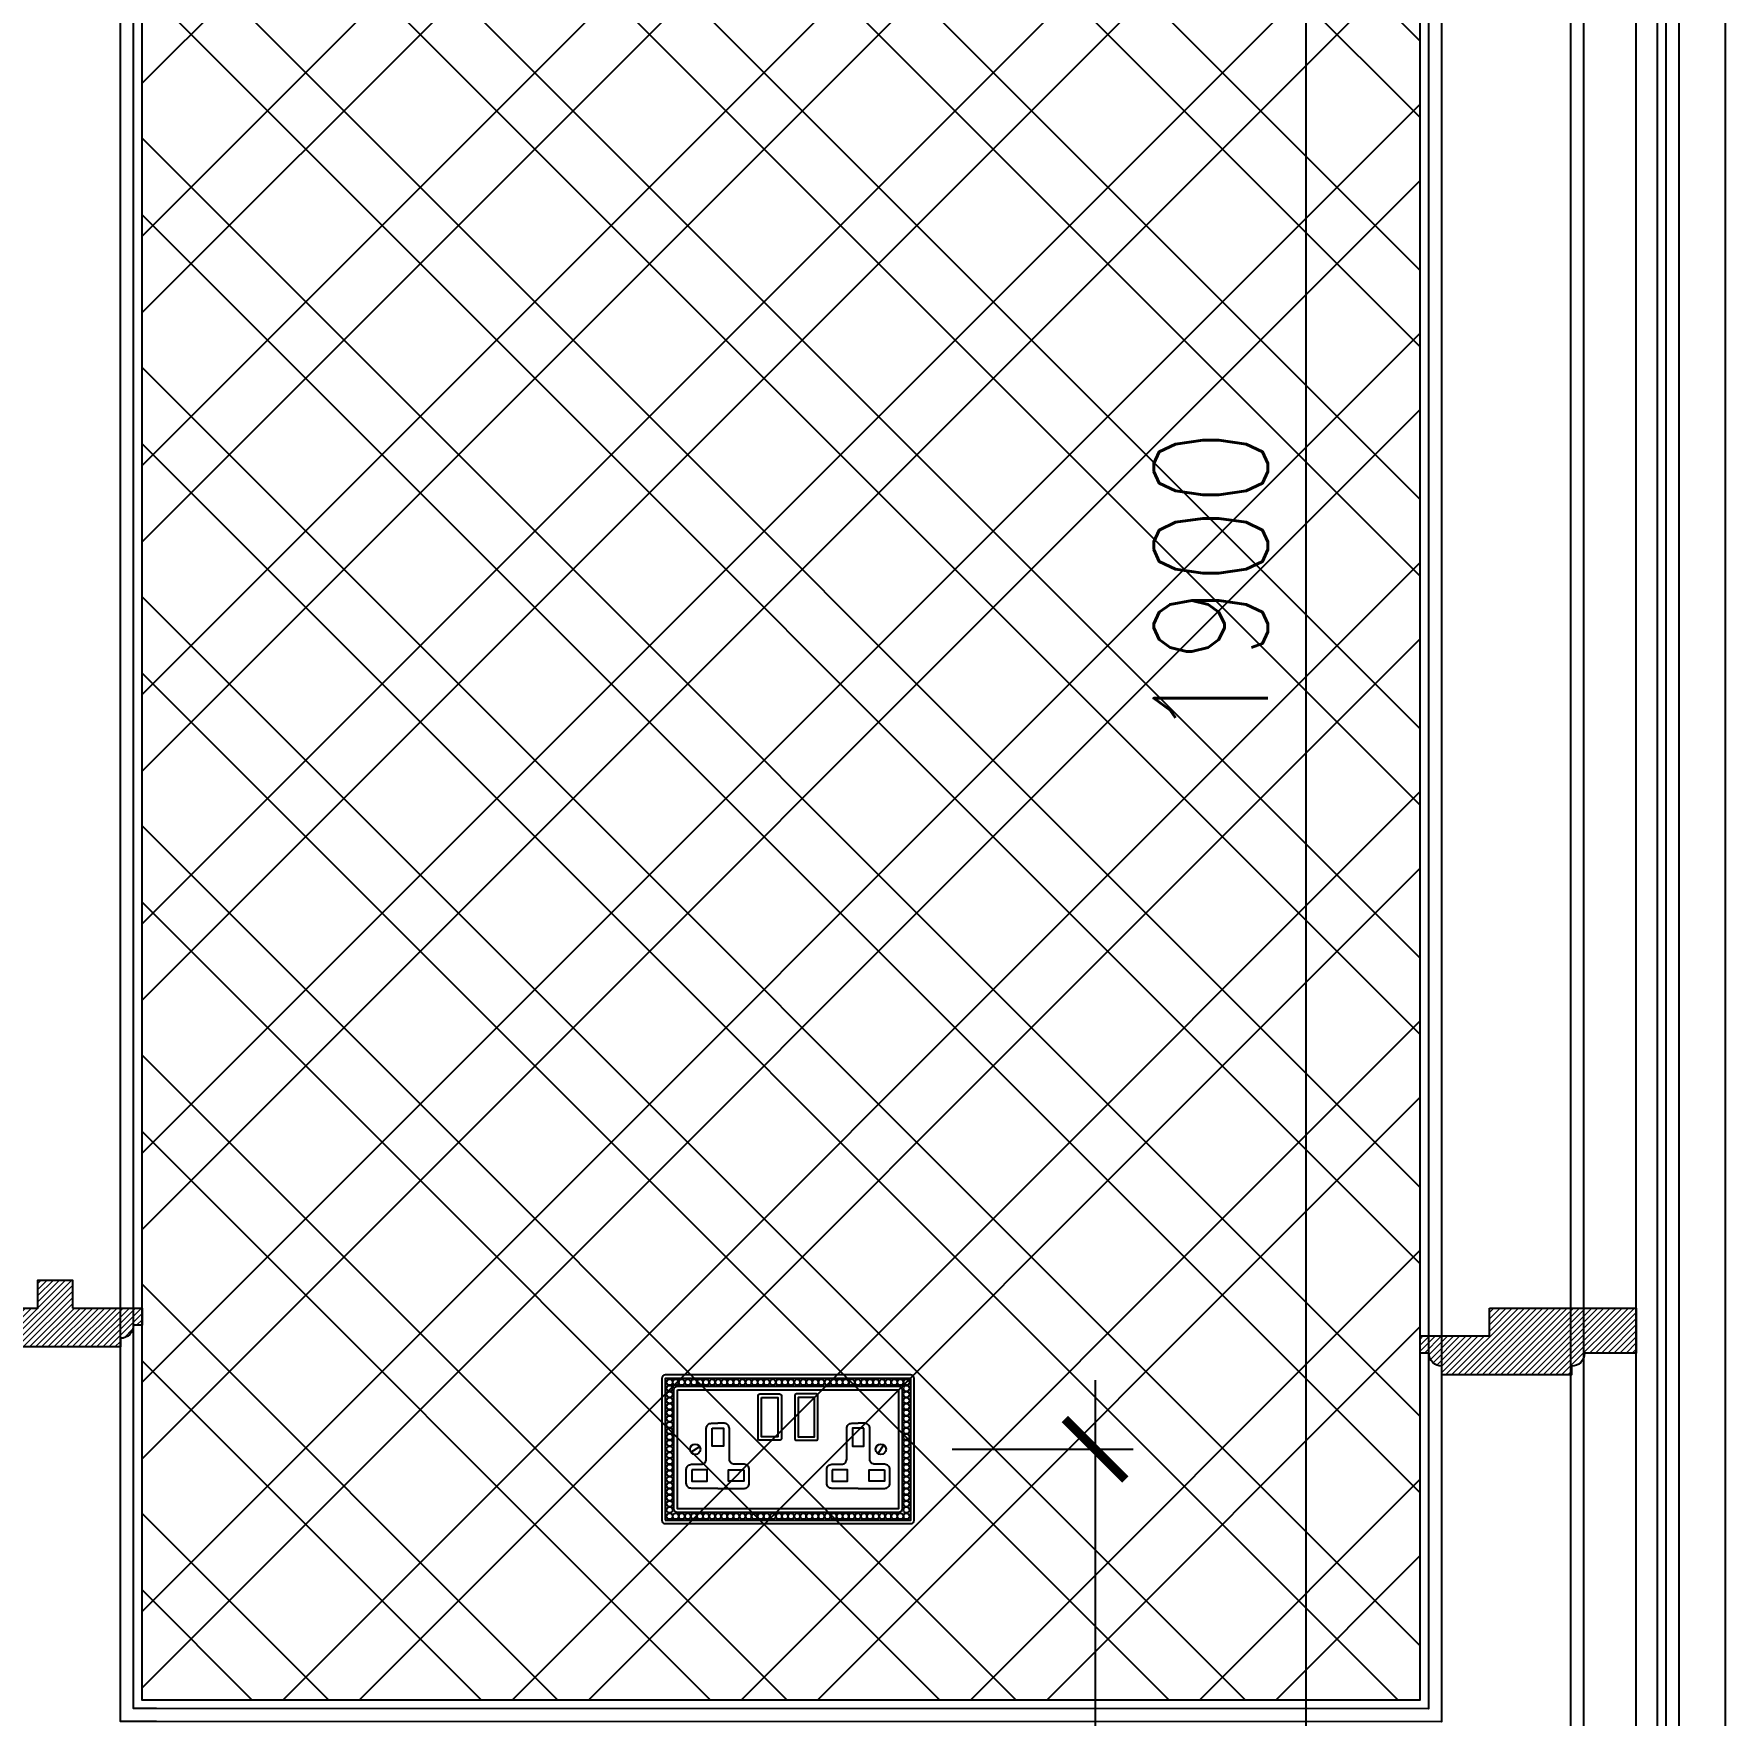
# Model space of a CAD drawing. Header units: inches. Extents: x -12478 to 399182, y -23212 to 525552.
# Drawn here: x 48327 to 49305, y 19158 to 20131 of the extents above; entities that cross this region are included whole.
import ezdxf

# ---------------------------------------------------------------- set-up
doc = ezdxf.new("R2010")
doc.units = ezdxf.units.IN
doc.header["$LTSCALE"] = 1000
doc.header["$MEASUREMENT"] = 0
doc.linetypes.add('HIDDEN2', pattern=[0.1875, 0.125, -0.0625])
doc.layers.add('A-DIM', color=9, linetype='Continuous')
doc.layers.add('Layer7', color=8, linetype='Continuous')
doc.layers.add('ID-NOTES', color=3, linetype='Continuous', lineweight=0)
doc.layers.add('Wood treillis', color=111, linetype='Continuous', lineweight=0)
doc.layers.add('Stone-GRG', color=7, linetype='Continuous', lineweight=0, true_color=0xfff2cc)
doc.styles.add('ST9', font='romans.shx', dxfattribs={"width": 0.8})
doc.styles.add('ZZ-Dim All', font='romans.shx', dxfattribs={"width": 0.8})
doc.dimstyles.new('DIM 0200', dxfattribs={"dimscale": 200, "dimtxt": 1, "dimasz": 0.8, "dimexe": 0.5, "dimexo": 1, "dimgap": 0.4, "dimtad": 1, "dimdec": 0, "dimrnd": 10, "dimdsep": 46, "dimtxsty": 'ZZ-Dim All', "dimblk1": 'ARCHTICK', "dimblk2": 'ARCHTICK', "dimsah": 1, "dimcen": 1, "dimdle": 0.5, "dimclrd": 256, "dimclre": 256, "dimclrt": 256, "dimadec": 0, "dimazin": 2, "dimtfac": 1, "dimtdec": 0, "dimtix": 1, "dimtmove": 2, "dimatfit": 2, "dimfxl": 1, "dimfxlon": 1, "dimtolj": 1, "dimtzin": 0, "dimlwd": -1, "dimlwe": -1, "dimarcsym": 0})
doc.dimstyles.new('DIM-100', dxfattribs={"dimscale": 50, "dimtxt": 1.25, "dimasz": 1, "dimexe": 1, "dimexo": 1, "dimgap": 0.6, "dimtad": 1, "dimdec": 0, "dimrnd": 5, "dimdsep": 46, "dimtxsty": 'ZZ-Dim All', "dimblk1": 'ARCHTICK', "dimblk2": 'ARCHTICK', "dimsah": 1, "dimcen": 1, "dimdle": 1, "dimclrd": 256, "dimclre": 8, "dimclrt": 256, "dimazin": 2, "dimtfac": 1, "dimtdec": 0, "dimtix": 1, "dimtmove": 2, "dimatfit": 2, "dimfxl": 0.1, "dimtolj": 1, "dimtzin": 0, "dimlwd": -1, "dimlwe": -1, "dimarcsym": 0})
doc.dimstyles.new('DIM-20', dxfattribs={"dimscale": 1000, "dimtxt": 0.044, "dimasz": 0.035, "dimexe": 0.022, "dimexo": 0.022, "dimgap": 0.022, "dimtad": 1, "dimdec": 0, "dimzin": 0, "dimdsep": 46, "dimtxsty": 'ST9', "dimblk1": 'ARCHTICK', "dimblk2": 'ARCHTICK', "dimsah": 1, "dimcen": 0.088, "dimdle": 0.04, "dimclrd": 256, "dimclre": 256, "dimclrt": 3, "dimadec": 0, "dimazin": 0, "dimtfac": 1, "dimtdec": 0, "dimtix": 1, "dimtofl": 0, "dimtmove": 1, "dimatfit": 3, "dimldrblk": 'CLOSED', "dimfxl": 1, "dimtolj": 1, "dimtzin": 0, "dimarcsym": 0})

# ---------------------------------------------------------------- blocks, each defined once
blk = doc.blocks.new('_ARCHTICK')
at = {"color": 0, "linetype": 'ByBlock', "const_width": 0.15}
blk.add_lwpolyline([(-0.5, -0.5), (0.5, 0.5)], dxfattribs=at)
blk = doc.blocks.new('*D354')
at = {"layer": 'A-DIM', "color": 8, "linetype": 'HIDDEN2', "transparency": 16777216}
for p, q in [((49505.04, 19172.05), (49505.04, 18025.8)), ((44992.75, 18992.05), (44992.75, 18025.8))]:
    blk.add_line(p, q, dxfattribs=at)
at = {"layer": 'A-DIM', "transparency": 16777216}
blk.add_line((44942.75, 18075.8), (49555.04, 18075.8), dxfattribs=at)
at = {"layer": 'Defpoints', "color": 0, "transparency": 16777216}
for p in [(49505.04, 19222.05, 0.01), (44992.75, 19042.05, 0), (49505.04, 18075.8)]:
    blk.add_point(p, dxfattribs=at)
at = {"layer": 'A-DIM', "transparency": 16777216, "xscale": 50, "yscale": 50, "zscale": 50, "rotation": 180}
blk.add_blockref('_ARCHTICK', (44992.75, 18075.8), dxfattribs=at)
at = {"layer": 'A-DIM', "transparency": 16777216, "xscale": 50, "yscale": 50, "zscale": 50}
blk.add_blockref('_ARCHTICK', (49505.04, 18075.8), dxfattribs=at)
at = {"layer": 'A-DIM', "color": 3, "transparency": 16777216, "insert": (47248.89, 18135.8), "char_height": 60, "attachment_point": 5, "style": 'ZZ-Dim All'}
blk.add_mtext('\\A1;4510', dxfattribs=at)
blk = doc.blocks.new('Wandsworth double socket')
at = {"layer": 'Layer7', "color": 1}
for p, q in [((4826.79, 1707.74), (4831.85, 1710.98)), ((4938.23, 1711.79), (4934.99, 1706.74))]:
    blk.add_line(p, q, dxfattribs=at)
for points in [[(4811.96, 1666.36), (4953.96, 1666.36, 0.414214), (4955.96, 1668.36), (4955.96, 1750.36, 0.414214), (4953.96, 1752.36), (4811.96, 1752.36, 0.414214), (4809.96, 1750.36), (4809.96, 1668.36, 0.414214)], [(4818.96, 1745.86), (4946.96, 1745.86, -0.414214), (4948.96, 1743.86), (4948.96, 1674.86, -0.414214), (4946.96, 1672.86), (4818.96, 1672.86, -0.414214), (4816.96, 1674.86), (4816.96, 1743.86, -0.414214)], [(4866.66, 1741.42), (4878.09, 1741.42, -0.414214), (4879.09, 1740.42), (4879.09, 1715.61, -0.414214), (4878.09, 1714.61), (4866.66, 1714.61, -0.414214), (4865.66, 1715.61), (4865.66, 1740.42, -0.414214)], [(4899.25, 1741.42), (4887.82, 1741.42, 0.414214), (4886.82, 1740.42), (4886.82, 1715.61, 0.414214), (4887.82, 1714.61), (4899.25, 1714.61, 0.414214), (4900.25, 1715.61), (4900.25, 1740.42, 0.414214)]]:
    blk.add_lwpolyline(points, format="xyb", close=True, dxfattribs=at)
for points in [[(4811.96, 1668.36), (4953.96, 1668.36), (4953.96, 1750.36), (4811.96, 1750.36)], [(4818.96, 1743.86), (4946.96, 1743.86), (4946.96, 1674.86), (4818.96, 1674.86)], [(4867.66, 1739.42), (4877.09, 1739.42), (4877.09, 1716.61), (4867.66, 1716.61)], [(4898.26, 1739.42), (4888.82, 1739.42), (4888.82, 1716.61), (4898.26, 1716.61)], [(4839.05, 1721.68), (4845.59, 1721.68), (4845.59, 1711.23), (4839.05, 1711.23)], [(4926.86, 1721.68), (4920.32, 1721.68), (4920.32, 1711.23), (4926.86, 1711.23)], [(4827.22, 1697.56), (4827.22, 1691.02), (4836.09, 1691.02), (4836.09, 1697.56)], [(4857.43, 1697.56), (4857.43, 1691.02), (4848.56, 1691.02), (4848.56, 1697.56)], [(4908.49, 1697.56), (4908.49, 1691.02), (4917.35, 1691.02), (4917.35, 1697.56)], [(4938.69, 1697.56), (4938.69, 1691.02), (4929.82, 1691.02), (4929.82, 1697.56)]]:
    blk.add_lwpolyline(points, close=True, dxfattribs=at)
for points in [[(4842.32, 1686.74), (4827.08, 1686.74, -0.414214), (4824.08, 1689.74), (4824.08, 1697.71, -0.414214), (4827.08, 1700.71), (4832.64, 1700.71, 0.414214), (4835.64, 1703.71), (4835.64, 1721.43, -0.414214), (4838.64, 1724.43), (4842.32, 1724.43)], [(4842.32, 1686.74), (4857.57, 1686.74, 0.414214), (4860.57, 1689.74), (4860.57, 1697.71, 0.414214), (4857.57, 1700.71), (4852.01, 1700.71, -0.414214), (4849.01, 1703.71), (4849.01, 1721.43, 0.414214), (4846.01, 1724.43), (4842.32, 1724.43)], [(4923.59, 1686.74), (4908.35, 1686.74, -0.414214), (4905.35, 1689.74), (4905.35, 1697.71, -0.414214), (4908.35, 1700.71), (4913.9, 1700.71, 0.414214), (4916.9, 1703.71), (4916.9, 1721.43, -0.414214), (4919.9, 1724.43), (4923.59, 1724.43)], [(4923.59, 1686.74), (4938.83, 1686.74, 0.414214), (4941.83, 1689.74), (4941.83, 1697.71, 0.414214), (4938.83, 1700.71), (4933.27, 1700.71, -0.414214), (4930.27, 1703.71), (4930.27, 1721.43, 0.414214), (4927.27, 1724.43), (4923.59, 1724.43)]]:
    blk.add_lwpolyline(points, format="xyb", dxfattribs=at)
for centre, radius in [((4814.46, 1748.11), 1.74), ((4814.46, 1744.6), 1.74), ((4814.46, 1741.09), 1.74), ((4817.97, 1748.11), 1.74), ((4821.48, 1748.11), 1.74), ((4824.99, 1748.11), 1.74), ((4828.51, 1748.11), 1.74), ((4832.02, 1748.11), 1.74), ((4835.53, 1748.11), 1.74), ((4839.05, 1748.11), 1.74), ((4842.56, 1748.11), 1.74), ((4846.07, 1748.11), 1.74), ((4849.58, 1748.11), 1.74), ((4853.1, 1748.11), 1.74), ((4856.61, 1748.11), 1.74), ((4860.12, 1748.11), 1.74), ((4863.64, 1748.11), 1.74), ((4867.15, 1748.11), 1.74), ((4870.66, 1748.11), 1.74), ((4874.17, 1748.11), 1.74), ((4877.69, 1748.11), 1.74), ((4881.2, 1748.11), 1.74), ((4884.71, 1748.11), 1.74), ((4888.23, 1748.11), 1.74), ((4891.74, 1748.11), 1.74), ((4895.25, 1748.11), 1.74), ((4898.76, 1748.11), 1.74), ((4902.28, 1748.11), 1.74), ((4905.79, 1748.11), 1.74), ((4909.3, 1748.11), 1.74), ((4912.81, 1748.11), 1.74), ((4916.33, 1748.11), 1.74), ((4919.84, 1748.11), 1.74), ((4923.35, 1748.11), 1.74), ((4926.87, 1748.11), 1.74), ((4930.38, 1748.11), 1.74), ((4933.89, 1748.11), 1.74), ((4937.4, 1748.11), 1.74), ((4940.92, 1748.11), 1.74), ((4944.43, 1748.11), 1.74), ((4947.94, 1748.11), 1.74), ((4951.46, 1748.11), 1.74), ((4951.46, 1744.6), 1.74), ((4951.46, 1741.09), 1.74), ((4814.46, 1737.57), 1.74), ((4814.46, 1734.06), 1.74), ((4814.46, 1730.55), 1.74), ((4951.46, 1737.57), 1.74), ((4951.46, 1734.06), 1.74), ((4951.46, 1730.55), 1.74), ((4814.46, 1727.04), 1.74), ((4814.46, 1723.52), 1.74), ((4951.46, 1727.04), 1.74), ((4951.46, 1723.52), 1.74), ((4814.46, 1720.01), 1.74), ((4814.46, 1716.5), 1.74), ((4814.46, 1712.98), 1.74), ((4829.26, 1709.36), 3), ((4936.65, 1709.36), 3), ((4951.46, 1720.01), 1.74), ((4951.46, 1716.5), 1.74), ((4951.46, 1712.98), 1.74), ((4814.46, 1709.47), 1.74), ((4814.46, 1705.96), 1.74), ((4814.46, 1702.45), 1.74), ((4951.46, 1709.47), 1.74), ((4951.46, 1705.96), 1.74), ((4951.46, 1702.45), 1.74), ((4814.46, 1698.93), 1.74), ((4814.46, 1695.42), 1.74), ((4814.46, 1691.91), 1.74), ((4951.46, 1698.93), 1.74), ((4951.46, 1695.42), 1.74), ((4951.46, 1691.91), 1.74), ((4814.46, 1688.39), 1.74), ((4814.46, 1684.88), 1.74), ((4814.46, 1681.37), 1.74), ((4951.46, 1688.39), 1.74), ((4951.46, 1684.88), 1.74), ((4951.46, 1681.37), 1.74), ((4814.46, 1677.86), 1.74), ((4814.46, 1674.34), 1.74), ((4951.46, 1677.86), 1.74), ((4951.46, 1674.34), 1.74), ((4814.46, 1670.61), 1.74), ((4817.97, 1670.61), 1.74), ((4821.48, 1670.61), 1.74), ((4824.99, 1670.61), 1.74), ((4828.51, 1670.61), 1.74), ((4832.02, 1670.61), 1.74), ((4835.53, 1670.61), 1.74), ((4839.05, 1670.61), 1.74), ((4842.56, 1670.61), 1.74), ((4846.07, 1670.61), 1.74), ((4849.58, 1670.61), 1.74), ((4853.1, 1670.61), 1.74), ((4856.61, 1670.61), 1.74), ((4860.12, 1670.61), 1.74), ((4863.64, 1670.61), 1.74), ((4867.15, 1670.61), 1.74), ((4870.66, 1670.61), 1.74), ((4874.17, 1670.61), 1.74), ((4877.69, 1670.61), 1.74), ((4881.2, 1670.61), 1.74), ((4884.71, 1670.61), 1.74), ((4888.23, 1670.61), 1.74), ((4891.74, 1670.61), 1.74), ((4895.25, 1670.61), 1.74), ((4898.76, 1670.61), 1.74), ((4902.28, 1670.61), 1.74), ((4905.79, 1670.61), 1.74), ((4909.3, 1670.61), 1.74), ((4912.81, 1670.61), 1.74), ((4916.33, 1670.61), 1.74), ((4919.84, 1670.61), 1.74), ((4923.35, 1670.61), 1.74), ((4926.87, 1670.61), 1.74), ((4930.38, 1670.61), 1.74), ((4933.89, 1670.61), 1.74), ((4937.4, 1670.61), 1.74), ((4940.92, 1670.61), 1.74), ((4944.43, 1670.61), 1.74), ((4947.94, 1670.61), 1.74), ((4951.46, 1670.61), 1.74)]:
    blk.add_circle(centre, radius, dxfattribs=at)
blk = doc.blocks.new('*D369')
at = {"layer": 'A-DIM', "lineweight": -2, "transparency": 16777216}
for p, q in [((48940.54, 19352.05), (48940.54, 18822.05)), ((48857.88, 19312.05), (48962.54, 19312.05)), ((48866.67, 18862.05), (48962.54, 18862.05))]:
    blk.add_line(p, q, dxfattribs=at)
at = {"layer": 'Defpoints', "color": 0, "transparency": 16777216}
for p in [(48835.88, 19312.05, 0.01), (48844.67, 18862.05, 0), (48940.54, 18862.05)]:
    blk.add_point(p, dxfattribs=at)
at = {"layer": 'A-DIM', "lineweight": -2, "transparency": 16777216, "xscale": 35, "yscale": 35, "zscale": 35}
for p, rotation in [((48940.54, 19312.05), 90), ((48940.54, 18862.05), 270)]:
    blk.add_blockref('_ARCHTICK', p, dxfattribs=dict(at, rotation=rotation))
at = {"layer": 'A-DIM', "color": 3, "transparency": 16777216, "insert": (48885.54, 19087.05), "char_height": 66, "attachment_point": 5, "rotation": 90, "style": 'ST9'}
blk.add_mtext('\\A1;450', dxfattribs=at)
blk = doc.blocks.new('_CLOSED')
at = {"color": 0, "linetype": 'ByBlock'}
for p, q in [((-1, 0.167), (0, 0)), ((-1, 0.167), (-1, -0.167)), ((0, 0), (-1, -0.167)), ((0, 0), (-1, 0))]:
    blk.add_line(p, q, dxfattribs=at)
blk = doc.blocks.new('*D370')
at = {"layer": 'A-DIM', "lineweight": -2, "transparency": 16777216}
for p, q in [((49062.49, 20802.05), (49062.49, 18822.05)), ((48784.92, 20762.05), (49084.49, 20762.05)), ((49010.54, 18862.05), (49084.49, 18862.05))]:
    blk.add_line(p, q, dxfattribs=at)
at = {"layer": 'Defpoints', "color": 0, "transparency": 16777216}
for p in [(48762.92, 20762.05), (48988.54, 18862.05, 0), (49062.49, 18862.05)]:
    blk.add_point(p, dxfattribs=at)
at = {"layer": 'A-DIM', "lineweight": -2, "transparency": 16777216, "xscale": 35, "yscale": 35, "zscale": 35}
for p, rotation in [((49062.49, 20762.05), 90), ((49062.49, 18862.05), 270)]:
    blk.add_blockref('_ARCHTICK', p, dxfattribs=dict(at, rotation=rotation))
at = {"layer": 'A-DIM', "color": 3, "transparency": 16777216, "insert": (49007.49, 19812.05), "char_height": 66, "attachment_point": 5, "rotation": 90, "style": 'ST9'}
blk.add_mtext('\\A1;1900', dxfattribs=at)

msp = doc.modelspace()

# ---------------------------------------------------------------- hatches: boundary and pattern name
at = {"layer": 'Stone-GRG', "lineweight": 0}
h = msp.add_hatch(dxfattribs=at)
h.set_pattern_fill('ANSI31', color=253, scale=20)
h.set_pattern_definition([(45, (43920.0937, -2240.099), (-1.76776695, 1.76776695), [])])
edge = h.paths.add_edge_path()
edge.add_line((48348.96, 19393.78), (48389.24, 19393.78))
edge.add_line((48389.24, 19393.78), (48389.24, 19383.78))
edge.add_line((48389.24, 19383.78), (48389.24, 19383.78))
edge.add_line((48389.24, 19383.78), (48384.24, 19383.78))
edge.add_arc((48376.74, 19383.78), 7.5, -90, 0, ccw=False)
edge.add_line((48376.74, 19376.28), (48376.74, 19371.28))
edge.add_line((48376.74, 19371.28), (48301.46, 19371.28))
edge.add_line((48301.46, 19371.28), (48301.46, 19376.28))
edge.add_arc((48301.46, 19383.78), 7.5, 180, 270, ccw=False)
edge.add_line((48293.96, 19383.78), (48288.96, 19383.78))
edge.add_line((48288.96, 19383.78), (48288.96, 19393.78))
edge.add_line((48288.96, 19393.78), (48328.96, 19393.78))
edge.add_line((48328.96, 19393.78), (48328.96, 19409.88))
edge.add_line((48328.96, 19409.88), (48348.96, 19409.88))
edge.add_line((48348.96, 19409.88), (48348.96, 19393.78))
h = msp.add_hatch(dxfattribs=at)
h.set_pattern_fill('ANSI31', color=253, scale=20)
h.set_pattern_definition([(45, (-51475.1807, -12178.9953), (-1.767766953, 1.767766953), [])])
edge = h.paths.add_edge_path()
edge.add_line((49168.63, 19393.7), (49253.63, 19393.7))
edge.add_line((49253.63, 19393.7), (49253.63, 19367.6))
edge.add_line((49253.63, 19367.6), (49228.63, 19367.6))
edge.add_line((49228.63, 19367.6), (49223.63, 19367.6))
edge.add_arc((49216.13, 19367.6), 7.5, -90, 0, ccw=False)
edge.add_line((49216.13, 19360.1), (49216.13, 19355.1))
edge.add_line((49216.13, 19355.1), (49141.13, 19355.1))
edge.add_line((49141.13, 19355.1), (49141.13, 19360.1))
edge.add_arc((49141.13, 19367.6), 7.5, 180, 270, ccw=False)
edge.add_line((49133.63, 19367.6), (49128.63, 19367.6))
edge.add_line((49128.63, 19367.6), (49128.63, 19377.6))
edge.add_line((49128.63, 19377.6), (49168.63, 19377.6))
edge.add_line((49168.63, 19377.6), (49168.63, 19393.7))
at = {"layer": 'Wood treillis', "lineweight": -2}
h = msp.add_hatch(dxfattribs=at)
h.set_pattern_fill('ANSI32', color=256, scale=250)
h.set_pattern_definition([(45, (36197.83, -0.06), (-66.29126, 66.29126), []), (45, (36242.02, -0.06), (-66.29126, 66.29126), [])])
h.paths.add_polyline_path([(48397.5, 19167.05), (48389.23, 19167.05), (48389.36, 21862.06), (48397.48, 21862.06), (49128.29, 21862.01), (49128.47, 19167)])
h = msp.add_hatch(dxfattribs=at)
h.set_pattern_fill('ANSI32', color=256, scale=250, angle=90)
h.set_pattern_definition([(135, (36197.83, -0.06), (-66.29126, -66.29126), []), (135, (36197.83, 44.13), (-66.29126, -66.29126), [])])
h.paths.add_polyline_path([(48755.99, 19166.98), (49128.47, 19167), (49128.29, 21862.01), (48755.97, 21861.98), (48389.36, 21861.98), (48389.23, 19166.98)])

# ---------------------------------------------------------------- linework, layer by layer
for p, q in [((49253.28, 21874.55, 0), (49253.28, 19042.05, 0)), ((49265.78, 21849.55, 0), (49265.78, 19042.09, 0)), ((49270.78, 21849.55, 0), (49270.78, 19042.09, 0)), ((49278.28, 21837.05, 0), (49278.28, 19042.05, 0)), ((49305.02, 21837.05, 0), (49305.02, 18862.05, 0))]:
    msp.add_line(p, q, dxfattribs=at)
at = {"layer": 'Wood treillis', "lineweight": -2, "elevation": 0}
for points in [[(49223.28, 19042.05), (49223.28, 21957.05)], [(49215.78, 19042.05), (49215.78, 21949.55)]]:
    msp.add_lwpolyline(points, dxfattribs=at)
for points in [[(48397.5, 19154.55), (48376.72, 19154.55), (48376.86, 21874.56), (48397.48, 21874.56), (49140.78, 21874.51), (49140.97, 19154.5)], [(48397.5, 19162.05), (48384.23, 19162.05), (48384.36, 21867.06), (48397.48, 21867.06), (49133.29, 21867.01), (49133.47, 19162)], [(48397.5, 19167.05), (48389.23, 19167.05), (48389.36, 21862.06), (48397.48, 21862.06), (49128.29, 21862.01), (49128.47, 19167)]]:
    msp.add_lwpolyline(points, close=True, dxfattribs=at)
at = {"layer": 'Wood treillis', "color": 0, "lineweight": -2, "elevation": 0}
for points in [[(48348.96, 19393.78), (48389.24, 19393.78), (48389.24, 19383.78), (48389.24, 19383.78), (48389.24, 19383.78), (48384.24, 19383.78, -0.414214), (48376.74, 19376.28), (48376.74, 19371.28), (48301.46, 19371.28), (48301.46, 19376.28, -0.414214), (48293.96, 19383.78), (48288.96, 19383.78), (48288.96, 19393.78), (48328.96, 19393.78), (48328.96, 19409.88), (48348.96, 19409.88), (48348.96, 19393.78)], [(49168.63, 19393.7), (49253.63, 19393.7), (49253.63, 19367.6), (49228.63, 19367.6), (49228.63, 19367.6), (49223.63, 19367.6, -0.414214), (49216.13, 19360.1), (49216.13, 19355.1), (49141.13, 19355.1), (49141.13, 19360.1, -0.414214), (49133.63, 19367.6), (49128.63, 19367.6), (49128.63, 19377.6), (49168.63, 19377.6), (49168.63, 19393.7)]]:
    msp.add_lwpolyline(points, format="xyb", dxfattribs=at)

# ---------------------------------------------------------------- block references
msp.add_blockref('Wandsworth double socket', (43879.93, 17602.69, 0))

# ---------------------------------------------------------------- dimensions: what is measured, and where the dimension line sits
at = {"layer": 'A-DIM'}
for base, p1, p2, picture, middle in [((49062.49, 18862.05, 0), (48762.92, 20762.05, 0), (48988.54, 18862.05, 0), '*D370', (49007.49, 19812.05, 0)), ((48940.54, 18862.05, -0.01), (48835.88, 19312.05, 0), (48844.67, 18862.05, -0.01), '*D369', (48885.54, 19087.05, -0.01))]:
    dim = msp.add_linear_dim(base=base, p1=p1, p2=p2, angle=90, dimstyle='DIM-20', override={"dimtxt": 0.066}, dxfattribs=at)
    dim.commit()
    dim.dimension.update_dxf_attribs({"geometry": picture, "text_midpoint": middle})
dim = msp.add_linear_dim(base=(49505.04, 18075.8, 0), p1=(44992.75, 19042.05, 0), p2=(49505.04, 19222.05, 0.01), dimstyle='DIM-100', override={"dimtxt": 1.2, "dimclrt": 3}, dxfattribs=at)
dim.commit()
dim.dimension.update_dxf_attribs({"geometry": '*D354', "text_midpoint": (47248.89, 18135.8, 0)})

# ---------------------------------------------------------------- leaders
at = {"layer": 'ID-NOTES'}
msp.add_leader([(49236.31, 18945.8, 0), (49406.96, 19235.68, 0), (50118.87, 19235.68, 0)], dimstyle='DIM 0200', override={"dimasz": 0.2, "dimtad": 0, "dimclrd": 8}, dxfattribs=at)

doc.saveas('drawing.dxf')
